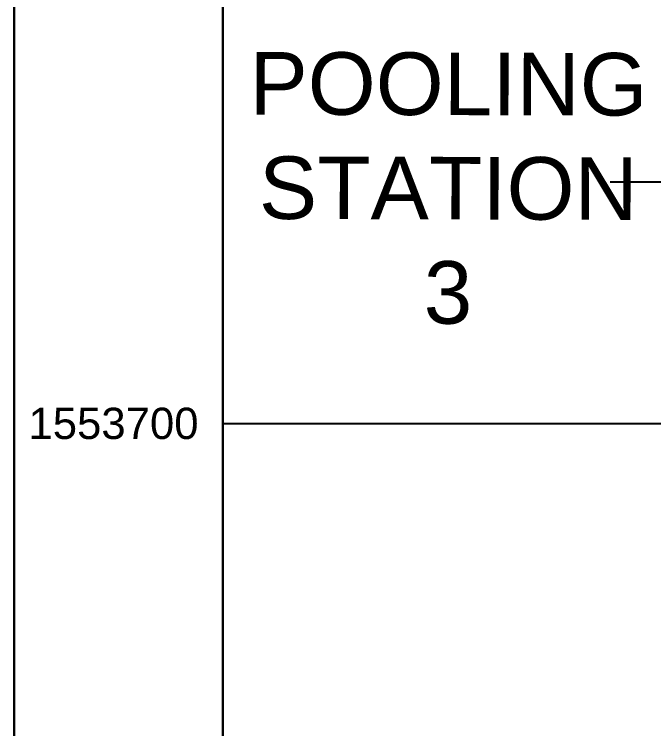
# Model space of a CAD drawing. Header units: metres. Extents: x 222800 to 230200, y 1548340 to 1564214.
# Drawn here: x 222800 to 223413, y 1553407 to 1554092 of the extents above; entities that cross this region are included whole.
import ezdxf

# ---------------------------------------------------------------- set-up
doc = ezdxf.new("R2010")
doc.units = ezdxf.units.M
for name, color, linetype in [('220 KV POWER LINE', 1, 'Continuous'), ('GRID', 7, 'Continuous'), ('name power lines', 1, 'Continuous')]:
    doc.layers.add(name, color=color, linetype=linetype)
doc.styles.get("Standard").update_dxf_attribs({"font": 'arial.ttf'})
doc.dimstyles.get("Standard").update_dxf_attribs({"dimtxt": 0.18, "dimasz": 0.18, "dimexe": 0.18, "dimexo": 0.0625, "dimgap": 0.09, "dimtad": 0, "dimtih": 1, "dimtoh": 1, "dimdec": 4, "dimzin": 0, "dimdsep": 46, "dimtxsty": 'Standard', "dimcen": 0.09, "dimadec": 0, "dimazin": 0, "dimtfac": 1, "dimtdec": 4, "dimtofl": 0, "dimtmove": 0, "dimatfit": 3, "dimfxl": 1, "dimtolj": 1, "dimtzin": 0, "dimarcsym": 0})

msp = doc.modelspace()

# ---------------------------------------------------------------- linework, layer by layer
at = {"layer": 'GRID', "linetype": 'Continuous'}
for p, q in [((222800, 1563900), (222800, 1548339.58242)), ((223000, 1563700), (223000, 1550700)), ((223000, 1563700), (223000, 1550700))]:
    msp.add_line(p, q, dxfattribs=at)
at = {"layer": 'GRID', "color": 254, "linetype": 'Continuous'}
msp.add_line((223000, 1553700), (230000, 1553700), dxfattribs=at)
at = {"layer": 'GRID', "linetype": 'Continuous'}
for points in [[(222800, 1563900), (230200, 1563900), (230200, 1548339.58242), (222800, 1548339.58242)], [(223000, 1550700), (223000, 1563700), (230000, 1563700), (230000, 1550700)], [(223000, 1550700), (223000, 1563700), (230000, 1563700), (230000, 1550700)]]:
    msp.add_lwpolyline(points, close=True, dxfattribs=at)

# ---------------------------------------------------------------- texts
at = {"color": 17, "insert": (223216.20011, 1553925.17343, -474), "char_height": 60, "width": 0.9674339, "attachment_point": 5, "rotation": 359.84899441}
msp.add_mtext('\\A1;{\\C1;POOLING \\PSTATION 3 }', dxfattribs=at)
at = {"layer": '220 KV POWER LINE', "color": 7, "linetype": 'Continuous', "lineweight": 9}
msp.add_text('TO NP KUNTA / KADIRI (SH-34)', height=50, rotation=329.02845838, dxfattribs=at).set_placement((223013.40483, 1554568.58646, -9.42775))
at = {"layer": 'GRID', "color": 242, "linetype": 'Continuous'}
msp.add_text('1553700', height=30, dxfattribs=at).set_placement((222813.57282, 1553685.03652))

# ---------------------------------------------------------------- leaders
at = {"layer": 'name power lines', "color": 7, "linetype": 'Continuous', "lineweight": 9, "ltscale": 50}
msp.add_leader([(223602.366, 1553931.16428), (223371.3877, 1553931.16428)], dimstyle='Standard', override={"dimtxt": 24, "dimasz": 75}, dxfattribs=at)

doc.saveas('drawing.dxf')
